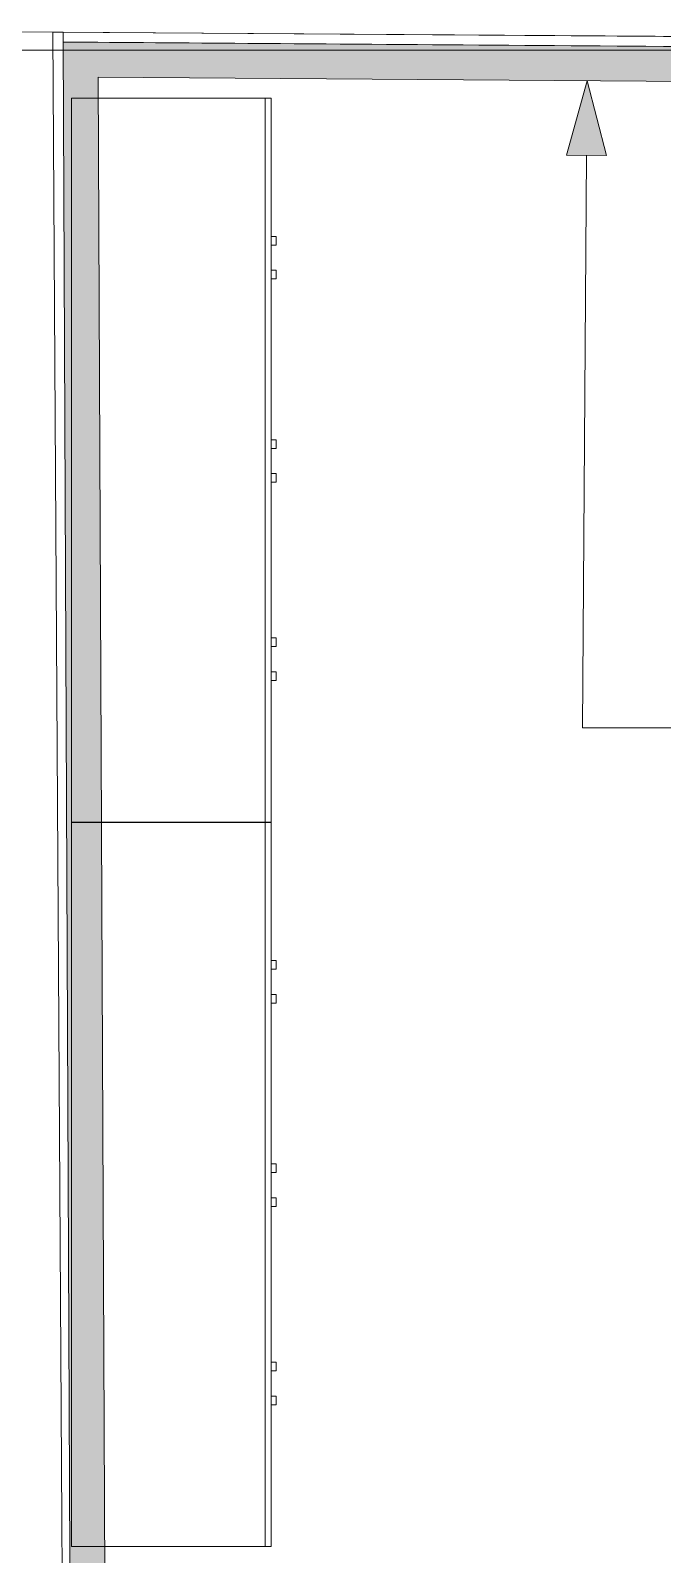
# Model space of a CAD drawing. Header units: millimetres. Extents: x 0 to 1189, y 0 to 841.
# Drawn here: x 792.62 to 805.28, y 623.26 to 653.77 of the extents above; entities that cross this region are included whole.
import ezdxf

# ---------------------------------------------------------------- set-up
doc = ezdxf.new("R2010")
doc.units = ezdxf.units.MM

msp = doc.modelspace()

# ---------------------------------------------------------------- hatches: boundary and pattern name
at = {"true_color": 0xf1d696}
h = msp.add_hatch(color=41, dxfattribs=at)
h.dxf.hatch_style = 2
h.paths.add_polyline_path([(793.275212, 653.533769), (793.975213, 653.528769), (793.978213, 652.828768)])
h = msp.add_hatch(color=41, dxfattribs=at)
h.dxf.hatch_style = 2
h.paths.add_polyline_path([(793.978213, 652.828768), (793.278212, 652.833768), (793.275212, 653.533769)])
at = {"true_color": 0xd5aaaa}
h = msp.add_hatch(color=9, dxfattribs=at)
h.dxf.hatch_style = 2
h.paths.add_polyline_path([(793.978213, 652.828768), (793.975213, 653.528769), (834.210274, 653.236769), (834.210274, 652.536768)])
at = {"true_color": 0xf1d696}
h = msp.add_hatch(color=41, dxfattribs=at)
h.dxf.hatch_style = 2
h.paths.add_polyline_path([(793.278212, 652.833768), (793.978213, 652.828768), (794.552214, 523.672571), (793.852213, 523.672571)])
at = {"true_color": 0x0077b0}
h = msp.add_hatch(color=144, dxfattribs=at)
h.dxf.hatch_style = 2
h.paths.add_polyline_path([(803.768228, 652.757768), (804.157229, 651.261766), (803.357227, 651.267766)])

# ---------------------------------------------------------------- linework, layer by layer
at = {"color": 7, "lineweight": 0}
for points in [[(793.074212, 653.732769), (787.976204, 653.76577)], [(793.074212, 653.732769), (852.376302, 653.338769)], [(793.436212, 593.064677), (793.074212, 653.732769)], [(793.274212, 653.731769), (793.074212, 653.730769)], [(793.276212, 653.733769), (793.275212, 653.533769)], [(793.275212, 653.533769), (843.198288, 653.171769)], [(793.275212, 653.533769), (793.975213, 653.528769)], [(793.275212, 653.533769), (793.855213, 522.97257)], [(843.199288, 653.371769), (793.276212, 653.733769)], [(834.210274, 653.236769), (793.975213, 653.528769)], [(202.529309, 653.371769), (863.72632, 653.371769)], [(794.552214, 523.672571), (793.978213, 652.828768)], [(793.978213, 652.828768), (834.210274, 652.536768)]]:
    msp.add_lwpolyline(points, dxfattribs=at)
at = {"color": 144, "lineweight": 0, "true_color": 0x0077b0}
for points in [[(803.768228, 652.757768), (803.357227, 651.267766)], [(803.768228, 652.757768), (804.157229, 651.261766)], [(804.157229, 651.261766), (803.357227, 651.267766)], [(803.757228, 651.264766), (803.674228, 639.803748)], [(803.674228, 639.803748), (805.610231, 639.803748)]]:
    msp.add_lwpolyline(points, dxfattribs=at)
at = {"color": 253, "lineweight": 0, "true_color": 0x999999}
for points in [[(797.442218, 652.413767), (793.442212, 652.413767)], [(793.442212, 652.413767), (793.442212, 637.913745)], [(797.321218, 637.913745), (797.321218, 652.413767)], [(797.442218, 637.913745), (797.442218, 652.413767)], [(797.442218, 649.643763), (797.442218, 649.469763)], [(797.544218, 649.643763), (797.442218, 649.643763)], [(797.544218, 649.469763), (797.544218, 649.643763)], [(797.442218, 649.469763), (797.544218, 649.469763)], [(797.442218, 648.966762), (797.442218, 648.792762)], [(797.544218, 648.966762), (797.442218, 648.966762)], [(797.544218, 648.792762), (797.544218, 648.966762)], [(797.442218, 648.792762), (797.544218, 648.792762)], [(797.442218, 645.572757), (797.442218, 645.399757)], [(797.544218, 645.572757), (797.442218, 645.572757)], [(797.442218, 645.399757), (797.544218, 645.399757)], [(797.544218, 645.399757), (797.544218, 645.572757)], [(797.442218, 644.896756), (797.442218, 644.722756)], [(797.544218, 644.896756), (797.442218, 644.896756)], [(797.442218, 644.722756), (797.544218, 644.722756)], [(797.544218, 644.722756), (797.544218, 644.896756)], [(797.442218, 641.604751), (797.442218, 641.430751)], [(797.544218, 641.604751), (797.442218, 641.604751)], [(797.442218, 641.430751), (797.544218, 641.430751)], [(797.544218, 641.430751), (797.544218, 641.604751)], [(797.442218, 640.92775), (797.442218, 640.75375)], [(797.544218, 640.92775), (797.442218, 640.92775)], [(797.442218, 640.75375), (797.544218, 640.75375)], [(797.544218, 640.75375), (797.544218, 640.92775)], [(797.442218, 637.915745), (793.442212, 637.915745)], [(793.442212, 637.915745), (793.442212, 623.415723)], [(793.442212, 637.913745), (797.442218, 637.913745)], [(797.321218, 623.415723), (797.321218, 637.915745)], [(797.442218, 623.415723), (797.442218, 637.915745)], [(797.442218, 635.144741), (797.442218, 634.971741)], [(797.544218, 635.144741), (797.442218, 635.144741)], [(797.442218, 634.971741), (797.544218, 634.971741)], [(797.544218, 634.971741), (797.544218, 635.144741)], [(797.442218, 634.46874), (797.442218, 634.29474)], [(797.544218, 634.46874), (797.442218, 634.46874)], [(797.442218, 634.29474), (797.544218, 634.29474)], [(797.544218, 634.29474), (797.544218, 634.46874)], [(797.442218, 631.074735), (797.442218, 630.900735)], [(797.544218, 631.074735), (797.442218, 631.074735)], [(797.544218, 630.900735), (797.544218, 631.074735)], [(797.442218, 630.900735), (797.544218, 630.900735)], [(797.442218, 630.397734), (797.442218, 630.224734)], [(797.544218, 630.397734), (797.442218, 630.397734)], [(797.544218, 630.224734), (797.544218, 630.397734)], [(797.442218, 630.224734), (797.544218, 630.224734)], [(797.442218, 627.105729), (797.442218, 626.932729)], [(797.544218, 627.105729), (797.442218, 627.105729)], [(797.544218, 626.932729), (797.544218, 627.105729)], [(797.442218, 626.932729), (797.544218, 626.932729)], [(797.442218, 626.429728), (797.442218, 626.255727)], [(797.544218, 626.429728), (797.442218, 626.429728)], [(797.544218, 626.255727), (797.544218, 626.429728)], [(797.442218, 626.255727), (797.544218, 626.255727)], [(793.442212, 623.415723), (797.442218, 623.415723)]]:
    msp.add_lwpolyline(points, dxfattribs=at)

doc.saveas('drawing.dxf')
